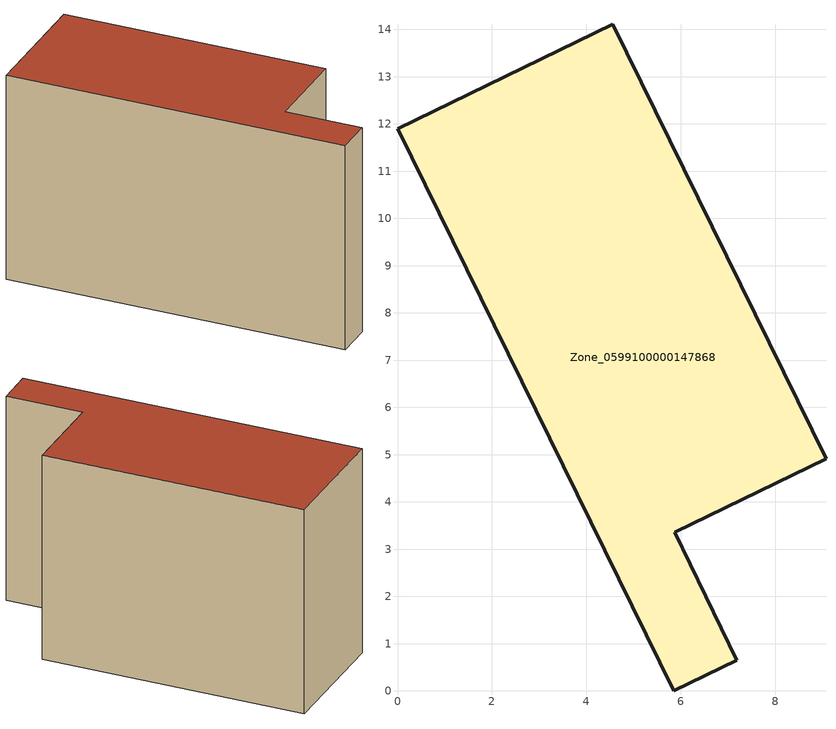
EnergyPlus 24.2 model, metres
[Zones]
Zone_0599100000147868
 floor ground (C_G): 0,11.89 4.56,14.11 9.07,4.92 5.87,3.36 7.18,0.65 5.85,0 z0
 wall outside (C_F): 5.85,0 7.18,0.65 5.87,3.36 9.07,4.92 4.56,14.11 0,11.89 5.85,0 z0:8.28
 roof outside (C_R): 4.56,14.11 0,11.89 5.85,0 7.18,0.65 5.87,3.36 9.07,4.92 z8.28
[BUILDING]
Pand.0599100000147868: North Axis=0; Terrain=City; Loads Convergence Tolerance Value=0.04; Temperature Convergence Tolerance Value=0.4; Solar Distribution=FullExterior; Maximum Number of Warmup Days=25; Minimum Number of Warmup Days=1
[Site:Location]
Rotterdam.The.Hague.AP_ZH_NLD Design_Conditions: Latitude=51.96; Longitude=4.45; Time Zone=1; Elevation=-4.5
[SITE:GROUNDTEMPERATURE:BUILDINGSURFACE]
18, 18, 18, 18, 18, 18, 18, 18, 18, 18, 18, 18
[MATERIAL] Thermal Absorptance=0.9; Solar Absorptance=0.7; Visible Absorptance=0.7
Name | Roughness | Thickness | Conductivity | Density | Specific Heat
G.TI.1946-1964 | MediumSmooth | 0.15 | 1 | 540 | 1210
F.TI.1946-1964 | Rough | 0.3 | 0.857143 | 1920 | 840
R.TI.1946-1964 | MediumRough | 0.2 | 0.277778 | 1500 | 1000
[CONSTRUCTION]
C_G: G.TI.1946-1964
C_F: F.TI.1946-1964
C_R: R.TI.1946-1964
[ZONE]
Zone_0599100000147868: Type=1; Multiplier=1; Ceiling Height=Autocalculate; Volume=Autocalculate; Floor Area=autocalculate; Part of Total Floor Area=Yes
[ZONEINFILTRATION:DESIGNFLOWRATE]
Infil_Zone_0599100000147868: Zone or ZoneList or Space or SpaceList=Zone_0599100000147868; Schedule=AlwaysOn; Design Flow Rate Calculation Method=Flow/Area; Flow Rate per Floor Area=0.003; Constant Term Coefficient=1; Temperature Term Coefficient=0; Velocity Term Coefficient=0; Velocity Squared Term Coefficient=0
[HVACTEMPLATE:ZONE:IDEALLOADSAIRSYSTEM]
Zone_0599100000147868: Maximum Heating Supply Air Temperature=50; Minimum Cooling Supply Air Temperature=13; Maximum Heating Supply Air Humidity Ratio=0.0156; Minimum Cooling Supply Air Humidity Ratio=0.0077; Heating Limit=NoLimit; Cooling Limit=NoLimit; Dehumidification Control Type=ConstantSensibleHeatRatio; Cooling Sensible Heat Ratio=0.7; Dehumidification Setpoint=60; Humidification Control Type=None; Humidification Setpoint=30; Outdoor Air Method=None; Outdoor Air Flow Rate per Person=0.00944; Outdoor Air Flow Rate per Zone Floor Area=0; Outdoor Air Flow Rate per Zone=0; Demand Controlled Ventilation Type=None; Outdoor Air Economizer Type=NoEconomizer; Heat Recovery Type=None; Sensible Heat Recovery Effectiveness=0.7; Latent Heat Recovery Effectiveness=0.65
[ZONECONTROL:THERMOSTAT]
ThermostatControl_Zone_0599100000147868: Zone or ZoneList=Zone_0599100000147868; Control Type Schedule=DualSetpointControlType; Control 1=Thermostat_Zone_0599100000147868; Temperature Difference Between Cutout And Setpoint=0
[THERMOSTATSETPOINT:DUALSETPOINT]
Thermostat_Zone_0599100000147868: Heating Setpoint Temperature Schedule=HeatingSetpoint_Zone_0599100000147868; Cooling Setpoint Temperature Schedule=CoolingSetpoint_Zone_0599100000147868
[SCHEDULE:COMPACT]
HeatingSetpoint_Zone_0599100000147868: Through: 12/31, For: AllDays, Until: 24:00, 21
CoolingSetpoint_Zone_0599100000147868: Through: 12/31, For: AllDays, Until: 24:00, 24
DualSetpointControlType: Through: 12/31, For: AllDays, Until: 24:00, 4
AlwaysOn: Through: 12/31, For: AllDays, Until: 24:00, 1
